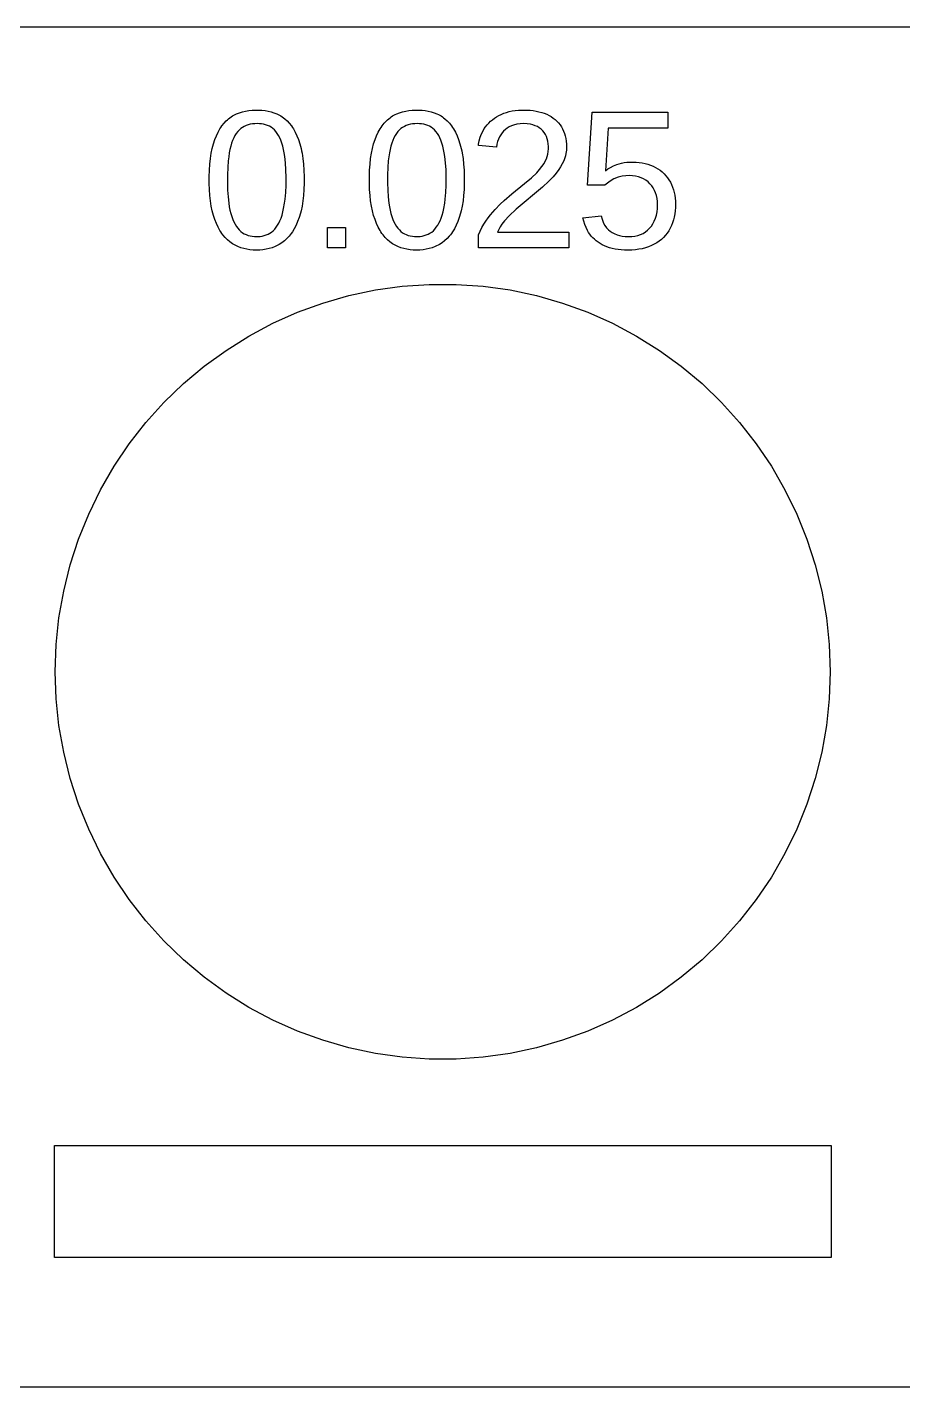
# Model space of a CAD drawing. Header units: metres. Extents: x -124 to 157, y -19 to 19.
# Drawn here: x -96.47 to -71.67, y -19.25 to 19.25 of the extents above; entities that cross this region are included whole.
import ezdxf

# ---------------------------------------------------------------- set-up
doc = ezdxf.new("R2010")
doc.units = ezdxf.units.M

msp = doc.modelspace()

# ---------------------------------------------------------------- linework, layer by layer
for p, q in [((156.76, 19.25), (-123.76, 19.25)), ((-90.8946, 16.53), (-90.8306, 16.5984)), ((-90.8306, 16.5984), (-90.7972, 16.6298)), ((-90.7972, 16.6298), (-90.7629, 16.6592)), ((-90.7629, 16.6592), (-90.7277, 16.6867)), ((-90.7277, 16.6867), (-90.6916, 16.7124)), ((-90.6916, 16.7124), (-90.6545, 16.7361)), ((-90.6545, 16.7361), (-90.6166, 16.7579)), ((-90.6166, 16.7579), (-90.5777, 16.7778)), ((-90.5777, 16.7778), (-90.5379, 16.7959)), ((-90.5379, 16.7959), (-90.4556, 16.8267)), ((-90.4556, 16.8267), (-90.3705, 16.8522)), ((-90.3705, 16.8522), (-90.2831, 16.8727)), ((-90.2831, 16.8727), (-90.1932, 16.888)), ((-90.1932, 16.888), (-90.101, 16.8982)), ((-90.101, 16.8982), (-90.0064, 16.9034)), ((-90.0064, 16.9034), (-89.9123, 16.9034)), ((-89.9123, 16.9034), (-89.8218, 16.8982)), ((-89.8218, 16.8982), (-89.7333, 16.888)), ((-89.7333, 16.888), (-89.6466, 16.8727)), ((-89.6466, 16.8727), (-89.5618, 16.8522)), ((-89.5618, 16.8522), (-89.4789, 16.8267)), ((-89.4789, 16.8267), (-89.3981, 16.7959)), ((-89.3981, 16.7959), (-89.3589, 16.7778)), ((-89.3589, 16.7778), (-89.3206, 16.7579)), ((-89.3206, 16.7579), (-89.2831, 16.7361)), ((-89.2831, 16.7361), (-89.2465, 16.7124)), ((-89.2465, 16.7124), (-89.2107, 16.6867)), ((-89.2107, 16.6867), (-89.1758, 16.6592)), ((-89.1758, 16.6592), (-89.1086, 16.5984)), ((-89.1086, 16.5984), (-89.0448, 16.53)), ((-86.3594, 16.53), (-86.2954, 16.5984)), ((-86.2954, 16.5984), (-86.262, 16.6298)), ((-86.262, 16.6298), (-86.2277, 16.6592)), ((-86.2277, 16.6592), (-86.1925, 16.6867)), ((-86.1925, 16.6867), (-86.1564, 16.7124)), ((-86.1564, 16.7124), (-86.1194, 16.7361)), ((-86.1194, 16.7361), (-86.0814, 16.7579)), ((-86.0814, 16.7579), (-86.0425, 16.7778)), ((-86.0425, 16.7778), (-86.0027, 16.7959)), ((-86.0027, 16.7959), (-85.9204, 16.8267)), ((-85.9204, 16.8267), (-85.8353, 16.8522)), ((-85.8353, 16.8522), (-85.7479, 16.8727)), ((-85.7479, 16.8727), (-85.6581, 16.888)), ((-85.6581, 16.888), (-85.5658, 16.8982)), ((-85.5658, 16.8982), (-85.4712, 16.9034)), ((-85.4712, 16.9034), (-85.3771, 16.9034)), ((-85.3771, 16.9034), (-85.2867, 16.8982)), ((-85.2867, 16.8982), (-85.1981, 16.888)), ((-85.1981, 16.888), (-85.1114, 16.8727)), ((-85.1114, 16.8727), (-85.0267, 16.8522)), ((-85.0267, 16.8522), (-84.9438, 16.8267)), ((-84.9438, 16.8267), (-84.863, 16.7959)), ((-84.863, 16.7959), (-84.8238, 16.7778)), ((-84.8238, 16.7778), (-84.7854, 16.7579)), ((-84.7854, 16.7579), (-84.7479, 16.7361)), ((-84.7479, 16.7361), (-84.7113, 16.7124)), ((-84.7113, 16.7124), (-84.6756, 16.6867)), ((-84.6756, 16.6867), (-84.6406, 16.6592)), ((-84.6406, 16.6592), (-84.5734, 16.5984)), ((-84.5734, 16.5984), (-84.5096, 16.53)), ((-83.3973, 16.5367), (-83.3478, 16.5849)), ((-83.3478, 16.5849), (-83.2944, 16.6306)), ((-83.2944, 16.6306), (-83.2371, 16.6733)), ((-83.2371, 16.6733), (-83.1764, 16.7128)), ((-83.1764, 16.7128), (-83.112, 16.7489)), ((-83.112, 16.7489), (-83.0441, 16.7818)), ((-83.0441, 16.7818), (-82.9727, 16.8114)), ((-82.9727, 16.8114), (-82.8976, 16.8376)), ((-82.8976, 16.8376), (-82.8187, 16.8596)), ((-82.8187, 16.8596), (-82.7358, 16.8771)), ((-82.7358, 16.8771), (-82.649, 16.8903)), ((-82.649, 16.8903), (-82.5582, 16.899)), ((-82.5582, 16.899), (-82.4635, 16.9034)), ((-82.4635, 16.9034), (-82.3667, 16.9035)), ((-82.3667, 16.9035), (-82.2283, 16.8964)), ((-82.2283, 16.8964), (-82.1404, 16.887)), ((-82.1404, 16.887), (-82.056, 16.8738)), ((-82.056, 16.8738), (-81.9751, 16.8568)), ((-81.9751, 16.8568), (-81.8976, 16.836)), ((-81.8976, 16.836), (-81.8239, 16.8118)), ((-81.8239, 16.8118), (-81.7542, 16.784)), ((-81.7542, 16.784), (-81.6884, 16.7525)), ((-81.6884, 16.7525), (-81.6265, 16.7173)), ((-81.6265, 16.7173), (-81.5686, 16.6785)), ((-81.5686, 16.6785), (-81.5146, 16.636)), ((-81.5146, 16.636), (-81.4647, 16.5899)), ((-81.4647, 16.5899), (-81.4187, 16.5404)), ((-80.6002, 14.773), (-80.4722, 16.84)), ((-80.4722, 16.84), (-78.3232, 16.84)), ((-78.3232, 16.84), (-78.3232, 16.392)), ((-91.1528, 16.0653), (-91.1098, 16.1754)), ((-91.1098, 16.1754), (-91.0625, 16.2769)), ((-91.0625, 16.2769), (-91.0108, 16.3698)), ((-91.0108, 16.3698), (-90.9834, 16.413)), ((-90.9834, 16.413), (-90.9548, 16.4541)), ((-90.9548, 16.4541), (-90.8946, 16.53)), ((-90.5852, 16.181), (-90.6194, 16.1162)), ((-90.5478, 16.2393), (-90.5852, 16.181)), ((-90.5078, 16.2918), (-90.5478, 16.2393)), ((-90.4649, 16.3382), (-90.5078, 16.2918)), ((-90.4194, 16.3788), (-90.4649, 16.3382)), ((-90.3712, 16.4134), (-90.4194, 16.3788)), ((-90.3202, 16.442), (-90.3712, 16.4134)), ((-90.2665, 16.4658), (-90.3202, 16.442)), ((-90.2101, 16.4853), (-90.2665, 16.4658)), ((-90.1509, 16.5005), (-90.2101, 16.4853)), ((-90.0891, 16.5113), (-90.1509, 16.5005)), ((-90.0245, 16.5178), (-90.0891, 16.5113)), ((-89.9572, 16.52), (-90.0245, 16.5178)), ((-89.8934, 16.5179), (-89.9572, 16.52)), ((-89.8318, 16.5116), (-89.8934, 16.5179)), ((-89.7727, 16.501), (-89.8318, 16.5116)), ((-89.7159, 16.4862), (-89.7727, 16.501)), ((-89.6614, 16.4672), (-89.7159, 16.4862)), ((-89.6092, 16.444), (-89.6614, 16.4672)), ((-89.5595, 16.4157), (-89.6092, 16.444)), ((-89.5124, 16.3813), (-89.5595, 16.4157)), ((-89.4679, 16.341), (-89.5124, 16.3813)), ((-89.4261, 16.2947), (-89.4679, 16.341)), ((-89.3868, 16.2423), (-89.4261, 16.2947)), ((-89.3502, 16.184), (-89.3868, 16.2423)), ((-89.3163, 16.1192), (-89.3502, 16.184)), ((-89.0448, 16.53), (-88.9846, 16.4541)), ((-88.9846, 16.4541), (-88.956, 16.413)), ((-88.956, 16.413), (-88.9285, 16.3698)), ((-88.9285, 16.3698), (-88.8767, 16.2769)), ((-88.8767, 16.2769), (-88.8292, 16.1754)), ((-88.8292, 16.1754), (-88.786, 16.0653)), ((-86.6177, 16.0653), (-86.5747, 16.1754)), ((-86.5747, 16.1754), (-86.5273, 16.2769)), ((-86.5273, 16.2769), (-86.4757, 16.3698)), ((-86.4757, 16.3698), (-86.4482, 16.413)), ((-86.4482, 16.413), (-86.4197, 16.4541)), ((-86.4197, 16.4541), (-86.3594, 16.53)), ((-86.05, 16.181), (-86.0842, 16.1162)), ((-86.0127, 16.2393), (-86.05, 16.181)), ((-85.9726, 16.2918), (-86.0127, 16.2393)), ((-85.9298, 16.3382), (-85.9726, 16.2918)), ((-85.8843, 16.3788), (-85.9298, 16.3382)), ((-85.836, 16.4134), (-85.8843, 16.3788)), ((-85.785, 16.442), (-85.836, 16.4134)), ((-85.7313, 16.4658), (-85.785, 16.442)), ((-85.6749, 16.4853), (-85.7313, 16.4658)), ((-85.6158, 16.5005), (-85.6749, 16.4853)), ((-85.5539, 16.5113), (-85.6158, 16.5005)), ((-85.4893, 16.5178), (-85.5539, 16.5113)), ((-85.422, 16.52), (-85.4893, 16.5178)), ((-85.3582, 16.5179), (-85.422, 16.52)), ((-85.2967, 16.5116), (-85.3582, 16.5179)), ((-85.2375, 16.501), (-85.2967, 16.5116)), ((-85.1807, 16.4862), (-85.2375, 16.501)), ((-85.1262, 16.4672), (-85.1807, 16.4862)), ((-85.074, 16.444), (-85.1262, 16.4672)), ((-85.0243, 16.4157), (-85.074, 16.444)), ((-84.9772, 16.3813), (-85.0243, 16.4157)), ((-84.9328, 16.341), (-84.9772, 16.3813)), ((-84.8909, 16.2947), (-84.9328, 16.341)), ((-84.8517, 16.2423), (-84.8909, 16.2947)), ((-84.815, 16.184), (-84.8517, 16.2423)), ((-84.7811, 16.1192), (-84.815, 16.184)), ((-84.5096, 16.53), (-84.4494, 16.4541)), ((-84.4494, 16.4541), (-84.4209, 16.413)), ((-84.4209, 16.413), (-84.3934, 16.3698)), ((-84.3934, 16.3698), (-84.3416, 16.2769)), ((-84.3416, 16.2769), (-84.2941, 16.1754)), ((-84.2941, 16.1754), (-84.2509, 16.0653)), ((-83.637, 16.133), (-83.6011, 16.2276)), ((-83.6011, 16.2276), (-83.557, 16.319)), ((-83.557, 16.319), (-83.5228, 16.3772)), ((-83.5228, 16.3772), (-83.4848, 16.4328)), ((-83.4848, 16.4328), (-83.443, 16.486)), ((-83.443, 16.486), (-83.3973, 16.5367)), ((-83.0578, 16.2029), (-83.0926, 16.143)), ((-83.0184, 16.2577), (-83.0578, 16.2029)), ((-82.9743, 16.3074), (-83.0184, 16.2577)), ((-82.9256, 16.352), (-82.9743, 16.3074)), ((-82.8728, 16.3914), (-82.9256, 16.352)), ((-82.8164, 16.4255), (-82.8728, 16.3914)), ((-82.7563, 16.4544), (-82.8164, 16.4255)), ((-82.6926, 16.478), (-82.7563, 16.4544)), ((-82.6033, 16.5013), (-82.6926, 16.478)), ((-82.51, 16.5153), (-82.6033, 16.5013)), ((-82.4126, 16.52), (-82.51, 16.5153)), ((-82.3097, 16.5152), (-82.4126, 16.52)), ((-82.2131, 16.5009), (-82.3097, 16.5152)), ((-82.1447, 16.4839), (-82.2131, 16.5009)), ((-82.08, 16.4615), (-82.1447, 16.4839)), ((-82.0199, 16.4337), (-82.08, 16.4615)), ((-81.9644, 16.4005), (-82.0199, 16.4337)), ((-81.9136, 16.362), (-81.9644, 16.4005)), ((-81.8676, 16.3182), (-81.9136, 16.362)), ((-81.8271, 16.2692), (-81.8676, 16.3182)), ((-81.7923, 16.2151), (-81.8271, 16.2692)), ((-81.7631, 16.1559), (-81.7923, 16.2151)), ((-81.4187, 16.5404), (-81.3769, 16.4875)), ((-81.3769, 16.4875), (-81.3391, 16.4311)), ((-81.3391, 16.4311), (-81.3053, 16.3713)), ((-81.3053, 16.3713), (-81.2756, 16.308)), ((-81.2756, 16.308), (-81.2503, 16.2416)), ((-81.2503, 16.2416), (-81.2295, 16.1719)), ((-81.2295, 16.1719), (-81.2134, 16.0987)), ((-80.0152, 16.392), (-80.0882, 15.187)), ((-78.3232, 16.392), (-80.0152, 16.392)), ((-91.2543, 15.6809), (-91.2256, 15.8191)), ((-91.2256, 15.8191), (-91.1915, 15.9466)), ((-91.1915, 15.9466), (-91.1528, 16.0653)), ((-90.7267, 15.7882), (-90.7462, 15.689)), ((-90.7043, 15.8806), (-90.7267, 15.7882)), ((-90.6789, 15.966), (-90.7043, 15.8806)), ((-90.6506, 16.0445), (-90.6789, 15.966)), ((-90.6194, 16.1162), (-90.6506, 16.0445)), ((-89.2853, 16.0474), (-89.3163, 16.1192)), ((-89.2572, 15.9688), (-89.2853, 16.0474)), ((-89.232, 15.8831), (-89.2572, 15.9688)), ((-89.2096, 15.7905), (-89.232, 15.8831)), ((-89.1902, 15.691), (-89.2096, 15.7905)), ((-88.786, 16.0653), (-88.7471, 15.9466)), ((-88.7471, 15.9466), (-88.7124, 15.8191)), ((-88.7124, 15.8191), (-88.6971, 15.7514)), ((-86.7191, 15.6809), (-86.6905, 15.8191)), ((-86.6905, 15.8191), (-86.6563, 15.9466)), ((-86.6563, 15.9466), (-86.6177, 16.0653)), ((-86.1916, 15.7882), (-86.211, 15.689)), ((-86.1691, 15.8806), (-86.1916, 15.7882)), ((-86.1438, 15.966), (-86.1691, 15.8806)), ((-86.1155, 16.0445), (-86.1438, 15.966)), ((-86.0842, 16.1162), (-86.1155, 16.0445)), ((-84.7501, 16.0474), (-84.7811, 16.1192)), ((-84.722, 15.9688), (-84.7501, 16.0474)), ((-84.6968, 15.8831), (-84.722, 15.9688)), ((-84.6745, 15.7905), (-84.6968, 15.8831)), ((-84.655, 15.691), (-84.6745, 15.7905)), ((-84.2509, 16.0653), (-84.2119, 15.9466)), ((-84.2119, 15.9466), (-84.1773, 15.8191)), ((-84.1773, 15.8191), (-84.162, 15.7514)), ((-83.6886, 15.9), (-83.684, 15.9343)), ((-83.1766, 15.854), (-83.6886, 15.9)), ((-83.684, 15.9343), (-83.6646, 16.0352)), ((-83.6646, 16.0352), (-83.637, 16.133)), ((-83.1643, 15.9339), (-83.1766, 15.854)), ((-83.1461, 16.0087), (-83.1643, 15.9339)), ((-83.1223, 16.0784), (-83.1461, 16.0087)), ((-83.0926, 16.143), (-83.1223, 16.0784)), ((-81.7393, 16.0919), (-81.7631, 16.1559)), ((-81.7216, 16.023), (-81.7393, 16.0919)), ((-81.7102, 15.9492), (-81.7216, 16.023)), ((-81.7114, 15.7295), (-81.7054, 15.8045)), ((-81.705, 15.8704), (-81.7102, 15.9492)), ((-81.7054, 15.8045), (-81.705, 15.8704)), ((-81.2134, 16.0987), (-81.2019, 16.0222)), ((-81.2019, 16.0222), (-81.1949, 15.9423)), ((-81.1926, 15.859), (-81.197, 15.7642)), ((-81.1949, 15.9423), (-81.1926, 15.859)), ((-91.2943, 15.3708), (-91.2771, 15.5314)), ((-91.2771, 15.5314), (-91.2543, 15.6809)), ((-90.7762, 15.4666), (-90.7908, 15.2773)), ((-90.7627, 15.582), (-90.7762, 15.4666)), ((-90.7462, 15.689), (-90.7627, 15.582)), ((-89.1737, 15.584), (-89.1902, 15.691)), ((-89.1546, 15.4072), (-89.1737, 15.584)), ((-89.1422, 15.211), (-89.1546, 15.4072)), ((-88.6971, 15.7514), (-88.6833, 15.6809)), ((-88.6833, 15.6809), (-88.6599, 15.5314)), ((-88.6599, 15.5314), (-88.6424, 15.3708)), ((-86.7592, 15.3708), (-86.742, 15.5314)), ((-86.742, 15.5314), (-86.7191, 15.6809)), ((-86.241, 15.4666), (-86.2557, 15.2773)), ((-86.2275, 15.582), (-86.241, 15.4666)), ((-86.211, 15.689), (-86.2275, 15.582)), ((-84.6385, 15.584), (-84.655, 15.691)), ((-84.6194, 15.4072), (-84.6385, 15.584)), ((-84.607, 15.211), (-84.6194, 15.4072)), ((-84.162, 15.7514), (-84.1481, 15.6809)), ((-84.1481, 15.6809), (-84.1248, 15.5314)), ((-84.1248, 15.5314), (-84.1073, 15.3708)), ((-81.8311, 15.3944), (-81.7954, 15.4562)), ((-81.7954, 15.4562), (-81.7654, 15.5205)), ((-81.7654, 15.5205), (-81.7414, 15.5875)), ((-81.7414, 15.5875), (-81.7234, 15.6572)), ((-81.7234, 15.6572), (-81.7114, 15.7295)), ((-81.2746, 15.4653), (-81.3145, 15.3804)), ((-81.2412, 15.5522), (-81.2746, 15.4653)), ((-81.2237, 15.6114), (-81.2412, 15.5522)), ((-81.2101, 15.6717), (-81.2237, 15.6114)), ((-81.197, 15.7642), (-81.2101, 15.6717)), ((-79.7032, 15.382), (-79.6333, 15.4)), ((-79.6333, 15.4), (-79.5595, 15.414)), ((-79.5595, 15.414), (-79.4817, 15.424)), ((-79.4817, 15.424), (-79.3999, 15.43)), ((-79.3999, 15.43), (-79.3142, 15.432)), ((-79.3142, 15.432), (-79.2228, 15.4296)), ((-79.2228, 15.4296), (-79.1344, 15.4223)), ((-79.1344, 15.4223), (-79.0492, 15.4102)), ((-79.0492, 15.4102), (-78.9671, 15.3933)), ((-91.3115, 15.0158), (-91.3058, 15.1989)), ((-91.3115, 14.8282), (-91.3115, 15.0158)), ((-91.3058, 15.1989), (-91.2943, 15.3708)), ((-90.7987, 15.0687), (-90.7998, 14.8453)), ((-90.7908, 15.2773), (-90.7987, 15.0687)), ((-89.1366, 14.9952), (-89.1422, 15.211)), ((-88.6424, 15.3708), (-88.6308, 15.1989)), ((-88.6308, 15.1989), (-88.6249, 15.0158)), ((-88.6249, 15.0158), (-88.6249, 14.8286)), ((-86.7763, 15.0158), (-86.7706, 15.1989)), ((-86.7763, 14.8282), (-86.7763, 15.0158)), ((-86.7706, 15.1989), (-86.7592, 15.3708)), ((-86.2635, 15.0687), (-86.2646, 14.8453)), ((-86.2557, 15.2773), (-86.2635, 15.0687)), ((-84.6014, 14.9952), (-84.607, 15.211)), ((-84.1073, 15.3708), (-84.0956, 15.1989)), ((-84.0956, 15.1989), (-84.0898, 15.0158)), ((-84.0898, 15.0158), (-84.0898, 14.8286)), ((-82.1858, 14.9889), (-82.0392, 15.1294)), ((-82.0392, 15.1294), (-81.9614, 15.2158)), ((-81.9614, 15.2158), (-81.8921, 15.3041)), ((-81.8921, 15.3041), (-81.8311, 15.3944)), ((-81.4893, 15.112), (-81.5751, 15.0097)), ((-81.4119, 15.2168), (-81.4893, 15.112)), ((-81.3603, 15.2976), (-81.4119, 15.2168)), ((-81.3145, 15.3804), (-81.3603, 15.2976)), ((-80.0882, 15.187), (-80.0203, 15.2357)), ((-80.0203, 15.2357), (-79.9445, 15.2807)), ((-79.9445, 15.2807), (-79.8608, 15.3222)), ((-79.8608, 15.3222), (-79.7692, 15.36)), ((-79.7692, 15.36), (-79.7032, 15.382)), ((-79.6214, 15.0295), (-79.7347, 15)), ((-79.5154, 15.0442), (-79.6214, 15.0295)), ((-79.4202, 15.048), (-79.5154, 15.0442)), ((-79.3278, 15.0442), (-79.4202, 15.048)), ((-79.2405, 15.0327), (-79.3278, 15.0442)), ((-79.1583, 15.0137), (-79.2405, 15.0327)), ((-78.9671, 15.3933), (-78.8881, 15.3716)), ((-78.8881, 15.3716), (-78.8122, 15.345)), ((-78.8122, 15.345), (-78.7394, 15.314)), ((-78.7394, 15.314), (-78.6703, 15.279)), ((-78.6703, 15.279), (-78.605, 15.24)), ((-78.605, 15.24), (-78.5433, 15.197)), ((-78.5433, 15.197), (-78.4854, 15.15)), ((-78.4854, 15.15), (-78.4312, 15.099)), ((-78.4312, 15.099), (-78.3809, 15.0443)), ((-78.3809, 15.0443), (-78.3345, 14.9862)), ((-91.3058, 14.6522), (-91.3115, 14.8282)), ((-91.2943, 14.4861), (-91.3058, 14.6522)), ((-90.7998, 14.8453), (-90.7941, 14.636)), ((-90.7941, 14.636), (-90.7815, 14.4443)), ((-89.1464, 14.5701), (-89.1378, 14.7736)), ((-89.1378, 14.7736), (-89.1366, 14.9952)), ((-88.6308, 14.6531), (-88.6426, 14.4874)), ((-88.6249, 14.8286), (-88.6308, 14.6531)), ((-86.7706, 14.6522), (-86.7763, 14.8282)), ((-86.7592, 14.4861), (-86.7706, 14.6522)), ((-86.2646, 14.8453), (-86.2589, 14.636)), ((-86.2589, 14.636), (-86.2463, 14.4443)), ((-84.6113, 14.5701), (-84.6027, 14.7736)), ((-84.6027, 14.7736), (-84.6014, 14.9952)), ((-84.0957, 14.6531), (-84.1075, 14.4874)), ((-84.0898, 14.8286), (-84.0957, 14.6531)), ((-82.7425, 14.5301), (-82.3818, 14.8204)), ((-81.8771, 14.7165), (-82.6234, 14.0929)), ((-82.3818, 14.8204), (-82.1858, 14.9889)), ((-81.6942, 14.8854), (-81.8771, 14.7165)), ((-81.5751, 15.0097), (-81.6942, 14.8854)), ((-80.1102, 14.773), (-80.6002, 14.773)), ((-79.9564, 14.8936), (-80.1102, 14.773)), ((-79.8524, 14.953), (-79.9564, 14.8936)), ((-79.7347, 15), (-79.8524, 14.953)), ((-79.0812, 14.987), (-79.1583, 15.0137)), ((-79.0097, 14.9535), (-79.0812, 14.987)), ((-78.944, 14.914), (-79.0097, 14.9535)), ((-78.8842, 14.8685), (-78.944, 14.914)), ((-78.8302, 14.817), (-78.8842, 14.8685)), ((-78.7817, 14.7599), (-78.8302, 14.817)), ((-78.7392, 14.6975), (-78.7817, 14.7599)), ((-78.7027, 14.6299), (-78.7392, 14.6975)), ((-78.3345, 14.9862), (-78.2922, 14.9247)), ((-78.2922, 14.9247), (-78.2539, 14.8599)), ((-78.2539, 14.8599), (-78.2196, 14.7916)), ((-78.2196, 14.7916), (-78.1892, 14.72)), ((-78.1892, 14.72), (-78.1633, 14.6455)), ((-78.1633, 14.6455), (-78.142, 14.5685)), ((-91.2771, 14.3299), (-91.2943, 14.4861)), ((-91.2543, 14.1837), (-91.2771, 14.3299)), ((-90.7815, 14.4443), (-90.762, 14.2702)), ((-90.762, 14.2702), (-90.7452, 14.164)), ((-89.2052, 14.1137), (-89.1772, 14.2702)), ((-89.1772, 14.2702), (-89.1624, 14.3843)), ((-89.1624, 14.3843), (-89.1464, 14.5701)), ((-88.6603, 14.3316), (-88.6838, 14.1856)), ((-88.6426, 14.4874), (-88.6603, 14.3316)), ((-86.742, 14.3299), (-86.7592, 14.4861)), ((-86.7191, 14.1837), (-86.742, 14.3299)), ((-86.2463, 14.4443), (-86.2268, 14.2702)), ((-86.2268, 14.2702), (-86.21, 14.164)), ((-84.6701, 14.1137), (-84.642, 14.2702)), ((-84.642, 14.2702), (-84.6273, 14.3843)), ((-84.6273, 14.3843), (-84.6113, 14.5701)), ((-84.1251, 14.3316), (-84.1487, 14.1856)), ((-84.1075, 14.4874), (-84.1251, 14.3316)), ((-83.0717, 14.2351), (-82.9633, 14.338)), ((-82.9633, 14.338), (-82.7425, 14.5301)), ((-78.6722, 14.557), (-78.7027, 14.6299)), ((-78.6477, 14.4801), (-78.6722, 14.557)), ((-78.6302, 14.3995), (-78.6477, 14.4801)), ((-78.6197, 14.3151), (-78.6302, 14.3995)), ((-78.6162, 14.227), (-78.6197, 14.3151)), ((-78.142, 14.5685), (-78.1255, 14.4892)), ((-78.1255, 14.4892), (-78.1137, 14.4075)), ((-78.1137, 14.4075), (-78.1066, 14.3235)), ((-78.1066, 14.3235), (-78.1042, 14.237)), ((-91.2256, 14.0474), (-91.2543, 14.1837)), ((-91.1915, 13.9208), (-91.2256, 14.0474)), ((-91.1529, 13.8026), (-91.1915, 13.9208)), ((-90.7452, 14.164), (-90.7251, 14.065)), ((-90.7251, 14.065), (-90.7022, 13.9727)), ((-90.7022, 13.9727), (-90.6764, 13.887)), ((-90.6764, 13.887), (-90.6479, 13.808)), ((-89.2795, 13.8467), (-89.252, 13.929)), ((-89.252, 13.929), (-89.2272, 14.018)), ((-89.2272, 14.018), (-89.2052, 14.1137)), ((-88.7673, 13.8627), (-88.8089, 13.7484)), ((-88.7302, 13.985), (-88.7673, 13.8627)), ((-88.7133, 14.0494), (-88.7302, 13.985)), ((-88.6838, 14.1856), (-88.7133, 14.0494)), ((-86.6905, 14.0474), (-86.7191, 14.1837)), ((-86.6563, 13.9208), (-86.6905, 14.0474)), ((-86.6177, 13.8026), (-86.6563, 13.9208)), ((-86.21, 14.164), (-86.1899, 14.065)), ((-86.1899, 14.065), (-86.167, 13.9727)), ((-86.167, 13.9727), (-86.1413, 13.887)), ((-86.1413, 13.887), (-86.1127, 13.808)), ((-84.7444, 13.8467), (-84.7169, 13.929)), ((-84.7169, 13.929), (-84.6921, 14.018)), ((-84.6921, 14.018), (-84.6701, 14.1137)), ((-84.2322, 13.8627), (-84.2737, 13.7484)), ((-84.1951, 13.985), (-84.2322, 13.8627)), ((-84.1781, 14.0494), (-84.1951, 13.985)), ((-84.1487, 14.1856), (-84.1781, 14.0494)), ((-83.4139, 13.8489), (-83.3486, 13.932)), ((-83.3486, 13.932), (-83.2124, 14.0888)), ((-83.2124, 14.0888), (-83.0717, 14.2351)), ((-82.8184, 13.9083), (-82.9467, 13.7676)), ((-82.6234, 14.0929), (-82.8184, 13.9083)), ((-80.7282, 13.847), (-80.2162, 13.904)), ((-80.2162, 13.904), (-80.1879, 13.8119)), ((-78.6752, 13.839), (-78.6494, 13.9266)), ((-78.6494, 13.9266), (-78.631, 14.0205)), ((-78.631, 14.0205), (-78.6199, 14.1206)), ((-78.6199, 14.1206), (-78.6162, 14.227)), ((-78.1429, 13.8748), (-78.1646, 13.791)), ((-78.126, 13.9612), (-78.1429, 13.8748)), ((-78.1139, 14.0504), (-78.126, 13.9612)), ((-78.1066, 14.1423), (-78.1139, 14.0504)), ((-78.1042, 14.237), (-78.1066, 14.1423)), ((-91.11, 13.6925), (-91.1529, 13.8026)), ((-91.0628, 13.5905), (-91.11, 13.6925)), ((-91.0114, 13.4966), (-91.0628, 13.5905)), ((-90.9841, 13.4527), (-91.0114, 13.4966)), ((-90.6479, 13.808), (-90.6164, 13.7357)), ((-90.6164, 13.7357), (-90.5822, 13.67)), ((-90.5822, 13.67), (-90.5452, 13.6106)), ((-90.5452, 13.6106), (-90.5056, 13.557)), ((-90.5056, 13.557), (-90.4634, 13.5092)), ((-90.4634, 13.5092), (-90.4186, 13.4673)), ((-89.5477, 13.4485), (-89.5014, 13.4875)), ((-89.5014, 13.4875), (-89.4577, 13.5324)), ((-89.4577, 13.5324), (-89.4167, 13.5831)), ((-89.4167, 13.5831), (-89.3784, 13.6396)), ((-89.3784, 13.6396), (-89.3427, 13.702)), ((-89.3427, 13.702), (-89.3098, 13.771)), ((-89.3098, 13.771), (-89.2795, 13.8467)), ((-88.9049, 13.5441), (-88.9594, 13.454)), ((-88.8547, 13.6422), (-88.9049, 13.5441)), ((-88.8089, 13.7484), (-88.8547, 13.6422)), ((-87.9678, 13), (-87.9678, 13.576)), ((-87.9678, 13.576), (-87.4558, 13.576)), ((-87.4558, 13.576), (-87.4558, 13)), ((-86.5748, 13.6925), (-86.6177, 13.8026)), ((-86.5277, 13.5905), (-86.5748, 13.6925)), ((-86.4762, 13.4966), (-86.5277, 13.5905)), ((-86.4489, 13.4527), (-86.4762, 13.4966)), ((-86.1127, 13.808), (-86.0813, 13.7357)), ((-86.0813, 13.7357), (-86.047, 13.67)), ((-86.047, 13.67), (-86.0101, 13.6106)), ((-86.0101, 13.6106), (-85.9705, 13.557)), ((-85.9705, 13.557), (-85.9283, 13.5092)), ((-85.9283, 13.5092), (-85.8835, 13.4673)), ((-85.0125, 13.4485), (-84.9662, 13.4875)), ((-84.9662, 13.4875), (-84.9225, 13.5324)), ((-84.9225, 13.5324), (-84.8815, 13.5831)), ((-84.8815, 13.5831), (-84.8432, 13.6396)), ((-84.8432, 13.6396), (-84.8075, 13.702)), ((-84.8075, 13.702), (-84.7746, 13.771)), ((-84.7746, 13.771), (-84.7444, 13.8467)), ((-84.3697, 13.5441), (-84.4242, 13.454)), ((-84.3195, 13.6422), (-84.3697, 13.5441)), ((-84.2737, 13.7484), (-84.3195, 13.6422)), ((-83.6886, 13.372), (-83.6406, 13.4756)), ((-83.6406, 13.4756), (-83.5891, 13.5751)), ((-83.5891, 13.5751), (-83.5341, 13.6705)), ((-83.5341, 13.6705), (-83.4757, 13.7618)), ((-83.4757, 13.7618), (-83.4139, 13.8489)), ((-83.1144, 13.5242), (-83.1506, 13.448)), ((-83.0716, 13.599), (-83.1144, 13.5242)), ((-83.0224, 13.6722), (-83.0716, 13.599)), ((-82.9467, 13.7676), (-83.0224, 13.6722)), ((-80.706, 13.7535), (-80.7282, 13.847)), ((-80.6772, 13.663), (-80.706, 13.7535)), ((-80.642, 13.5755), (-80.6772, 13.663)), ((-80.6002, 13.491), (-80.642, 13.5755)), ((-80.5681, 13.4368), (-80.6002, 13.491)), ((-80.1879, 13.8119), (-80.1429, 13.7045)), ((-80.1429, 13.7045), (-80.1049, 13.6363)), ((-80.1049, 13.6363), (-80.0586, 13.5728)), ((-80.0586, 13.5728), (-80.0041, 13.514)), ((-80.0041, 13.514), (-79.9574, 13.4736)), ((-78.9595, 13.453), (-78.8975, 13.5005)), ((-78.8975, 13.5005), (-78.8412, 13.555)), ((-78.8412, 13.555), (-78.7903, 13.6162)), ((-78.7903, 13.6162), (-78.7457, 13.684)), ((-78.7457, 13.684), (-78.7074, 13.7582)), ((-78.7074, 13.7582), (-78.6752, 13.839)), ((-78.2982, 13.4875), (-78.3432, 13.4207)), ((-78.2579, 13.558), (-78.2982, 13.4875)), ((-78.2222, 13.6322), (-78.2579, 13.558)), ((-78.1912, 13.71), (-78.2222, 13.6322)), ((-78.1646, 13.791), (-78.1912, 13.71)), ((-90.9557, 13.4108), (-90.9841, 13.4527)), ((-90.9262, 13.371), (-90.9557, 13.4108)), ((-90.8644, 13.2973), (-90.9262, 13.371)), ((-90.7991, 13.2308), (-90.8644, 13.2973)), ((-90.7302, 13.1715), (-90.7991, 13.2308)), ((-90.6577, 13.1194), (-90.7302, 13.1715)), ((-90.6202, 13.0961), (-90.6577, 13.1194)), ((-90.5817, 13.0746), (-90.6202, 13.0961)), ((-90.4186, 13.4673), (-90.3712, 13.4312)), ((-90.3712, 13.4312), (-90.3212, 13.401)), ((-90.3212, 13.401), (-90.2683, 13.3762)), ((-90.2683, 13.3762), (-90.2131, 13.356)), ((-90.2131, 13.356), (-90.1554, 13.3402)), ((-90.1554, 13.3402), (-90.0954, 13.329)), ((-90.0954, 13.329), (-90.033, 13.3222)), ((-90.033, 13.3222), (-89.9682, 13.32)), ((-89.9682, 13.32), (-89.9364, 13.3206)), ((-89.9364, 13.3206), (-89.8746, 13.3251)), ((-89.8746, 13.3251), (-89.8148, 13.3341)), ((-89.8148, 13.3341), (-89.7571, 13.3475)), ((-89.7571, 13.3475), (-89.7016, 13.3656)), ((-89.7016, 13.3656), (-89.6481, 13.3881)), ((-89.6481, 13.3881), (-89.5967, 13.4154)), ((-89.5967, 13.4154), (-89.5477, 13.4485)), ((-89.3287, 13.0962), (-89.3676, 13.0746)), ((-89.2535, 13.1447), (-89.3287, 13.0962)), ((-89.1818, 13.2006), (-89.2535, 13.1447)), ((-89.1137, 13.2637), (-89.1818, 13.2006)), ((-89.0491, 13.3341), (-89.1137, 13.2637)), ((-89.0182, 13.372), (-89.0491, 13.3341)), ((-88.9882, 13.412), (-89.0182, 13.372)), ((-88.9594, 13.454), (-88.9882, 13.412)), ((-86.4205, 13.4108), (-86.4489, 13.4527)), ((-86.391, 13.371), (-86.4205, 13.4108)), ((-86.3293, 13.2973), (-86.391, 13.371)), ((-86.2639, 13.2308), (-86.3293, 13.2973)), ((-86.195, 13.1715), (-86.2639, 13.2308)), ((-86.1226, 13.1194), (-86.195, 13.1715)), ((-86.085, 13.0961), (-86.1226, 13.1194)), ((-86.0466, 13.0746), (-86.085, 13.0961)), ((-85.8835, 13.4673), (-85.8361, 13.4312)), ((-85.8361, 13.4312), (-85.786, 13.401)), ((-85.786, 13.401), (-85.7332, 13.3762)), ((-85.7332, 13.3762), (-85.6779, 13.356)), ((-85.6779, 13.356), (-85.6203, 13.3402)), ((-85.6203, 13.3402), (-85.5603, 13.329)), ((-85.5603, 13.329), (-85.4978, 13.3222)), ((-85.4978, 13.3222), (-85.433, 13.32)), ((-85.433, 13.32), (-85.4013, 13.3206)), ((-85.4013, 13.3206), (-85.3394, 13.3251)), ((-85.3394, 13.3251), (-85.2796, 13.3341)), ((-85.2796, 13.3341), (-85.222, 13.3475)), ((-85.222, 13.3475), (-85.1664, 13.3656)), ((-85.1664, 13.3656), (-85.113, 13.3881)), ((-85.113, 13.3881), (-85.0615, 13.4154)), ((-85.0615, 13.4154), (-85.0125, 13.4485)), ((-84.7935, 13.0962), (-84.8325, 13.0746)), ((-84.7183, 13.1447), (-84.7935, 13.0962)), ((-84.6467, 13.2006), (-84.7183, 13.1447)), ((-84.5786, 13.2637), (-84.6467, 13.2006)), ((-84.514, 13.3341), (-84.5786, 13.2637)), ((-84.483, 13.372), (-84.514, 13.3341)), ((-84.4531, 13.412), (-84.483, 13.372)), ((-84.4242, 13.454), (-84.4531, 13.412)), ((-83.6886, 13), (-83.6886, 13.372)), ((-83.1506, 13.448), (-81.1326, 13.448)), ((-81.1326, 13.448), (-81.1326, 13)), ((-80.5325, 13.385), (-80.5681, 13.4368)), ((-80.4935, 13.3355), (-80.5325, 13.385)), ((-80.4509, 13.2883), (-80.4935, 13.3355)), ((-80.4048, 13.2435), (-80.4509, 13.2883)), ((-80.3552, 13.201), (-80.4048, 13.2435)), ((-80.302, 13.1611), (-80.3552, 13.201)), ((-80.2449, 13.1242), (-80.302, 13.1611)), ((-80.184, 13.0902), (-80.2449, 13.1242)), ((-80.1192, 13.0592), (-80.184, 13.0902)), ((-79.9574, 13.4736), (-79.9053, 13.4374)), ((-79.9053, 13.4374), (-79.8479, 13.4053)), ((-79.8479, 13.4053), (-79.7632, 13.369)), ((-79.7632, 13.369), (-79.6926, 13.3475)), ((-79.6926, 13.3475), (-79.6147, 13.3322)), ((-79.6147, 13.3322), (-79.5296, 13.3231)), ((-79.5296, 13.3231), (-79.4372, 13.32)), ((-79.4372, 13.32), (-79.3464, 13.3237)), ((-79.3464, 13.3237), (-79.26, 13.3347)), ((-79.26, 13.3347), (-79.1779, 13.3532)), ((-79.1779, 13.3532), (-79.1002, 13.379)), ((-79.1002, 13.379), (-79.027, 13.4125)), ((-79.027, 13.4125), (-78.9595, 13.453)), ((-78.7108, 13.1029), (-78.7882, 13.0648)), ((-78.638, 13.1452), (-78.7108, 13.1029)), ((-78.5698, 13.1919), (-78.638, 13.1452)), ((-78.5062, 13.2428), (-78.5698, 13.1919)), ((-78.4472, 13.298), (-78.5062, 13.2428)), ((-78.3929, 13.3575), (-78.4472, 13.298)), ((-78.3432, 13.4207), (-78.3929, 13.3575)), ((-90.5022, 13.037), (-90.5817, 13.0746)), ((-90.4198, 13.0061), (-90.5022, 13.037)), ((-90.3352, 12.9809), (-90.4198, 13.0061)), ((-90.2484, 12.9613), (-90.3352, 12.9809)), ((-90.1595, 12.9472), (-90.2484, 12.9613)), ((-90.0684, 12.9388), (-90.1595, 12.9472)), ((-89.9752, 12.936), (-90.0684, 12.9388)), ((-89.8828, 12.9388), (-89.9752, 12.936)), ((-89.7922, 12.9472), (-89.8828, 12.9388)), ((-89.7034, 12.9613), (-89.7922, 12.9472)), ((-89.6165, 12.9809), (-89.7034, 12.9613)), ((-89.5314, 13.0061), (-89.6165, 12.9809)), ((-89.4482, 13.037), (-89.5314, 13.0061)), ((-89.4075, 13.0549), (-89.4482, 13.037)), ((-89.3676, 13.0746), (-89.4075, 13.0549)), ((-87.4558, 13), (-87.9678, 13)), ((-85.967, 13.037), (-86.0466, 13.0746)), ((-85.8846, 13.0061), (-85.967, 13.037)), ((-85.8, 12.9809), (-85.8846, 13.0061)), ((-85.7133, 12.9613), (-85.8, 12.9809)), ((-85.6244, 12.9472), (-85.7133, 12.9613)), ((-85.5333, 12.9388), (-85.6244, 12.9472)), ((-85.44, 12.936), (-85.5333, 12.9388)), ((-85.3476, 12.9388), (-85.44, 12.936)), ((-85.257, 12.9472), (-85.3476, 12.9388)), ((-85.1683, 12.9613), (-85.257, 12.9472)), ((-85.0814, 12.9809), (-85.1683, 12.9613)), ((-84.9963, 13.0061), (-85.0814, 12.9809)), ((-84.913, 13.037), (-84.9963, 13.0061)), ((-84.8723, 13.0549), (-84.913, 13.037)), ((-84.8325, 13.0746), (-84.8723, 13.0549)), ((-81.1326, 13), (-83.6886, 13)), ((-80.0506, 13.0311), (-80.1192, 13.0592)), ((-79.9782, 13.006), (-80.0506, 13.0311)), ((-79.9017, 12.9846), (-79.9782, 13.006)), ((-79.821, 12.9671), (-79.9017, 12.9846)), ((-79.736, 12.9535), (-79.821, 12.9671)), ((-79.6467, 12.9438), (-79.736, 12.9535)), ((-79.5531, 12.938), (-79.6467, 12.9438)), ((-79.4552, 12.936), (-79.5531, 12.938)), ((-79.3467, 12.9386), (-79.4552, 12.936)), ((-79.2427, 12.9466), (-79.3467, 12.9386)), ((-79.143, 12.9598), (-79.2427, 12.9466)), ((-79.0477, 12.9782), (-79.143, 12.9598)), ((-78.9567, 13.002), (-79.0477, 12.9782)), ((-78.8702, 13.031), (-78.9567, 13.002)), ((-78.7882, 13.0648), (-78.8702, 13.031)), ((-85.8472, 11.9149), (-85.083, 11.9683)), ((-85.083, 11.9683), (-84.317, 11.9683)), ((-84.317, 11.9683), (-83.5528, 11.9149)), ((-88.0914, 11.4378), (-87.3551, 11.649)), ((-87.3551, 11.649), (-86.6058, 11.8083)), ((-86.6058, 11.8083), (-85.8472, 11.9149)), ((-83.5528, 11.9149), (-82.7942, 11.8083)), ((-82.7942, 11.8083), (-82.0449, 11.649)), ((-82.0449, 11.649), (-81.3085, 11.4378)), ((-89.5111, 10.8643), (-88.8113, 11.1758)), ((-88.8113, 11.1758), (-88.0914, 11.4378)), ((-81.3085, 11.4378), (-80.5887, 11.1758)), ((-80.5887, 11.1758), (-79.8889, 10.8643)), ((-90.1875, 10.5046), (-89.5111, 10.8643)), ((-79.8889, 10.8643), (-79.2125, 10.5046)), ((-90.8371, 10.0987), (-90.1875, 10.5046)), ((-79.2125, 10.5046), (-78.5629, 10.0987)), ((-91.4569, 9.64841), (-90.8371, 10.0987)), ((-78.5629, 10.0987), (-77.9431, 9.64841)), ((-92.0437, 9.15601), (-91.4569, 9.64841)), ((-77.9431, 9.64841), (-77.3563, 9.15601)), ((-92.5947, 8.62387), (-92.0437, 9.15601)), ((-77.3563, 9.15601), (-76.8053, 8.62387)), ((-93.1073, 8.05458), (-92.5947, 8.62387)), ((-76.8053, 8.62387), (-76.2927, 8.05458)), ((-93.5789, 7.45094), (-93.1073, 8.05458)), ((-76.2927, 8.05458), (-75.821, 7.45094)), ((-94.0073, 6.81586), (-93.5789, 7.45094)), ((-75.821, 7.45094), (-75.3927, 6.81586)), ((-94.3903, 6.15244), (-94.0073, 6.81586)), ((-75.3927, 6.81586), (-75.0097, 6.15244)), ((-94.7262, 5.46393), (-94.3903, 6.15244)), ((-75.0097, 6.15244), (-74.6738, 5.46393)), ((-95.0131, 4.75366), (-94.7262, 5.46393)), ((-74.6738, 5.46393), (-74.3869, 4.75366)), ((-95.2498, 4.02512), (-95.0131, 4.75366)), ((-74.3869, 4.75366), (-74.1502, 4.02512)), ((-95.4352, 3.28183), (-95.2498, 4.02512)), ((-74.1502, 4.02512), (-73.9648, 3.28183)), ((-95.5682, 2.52742), (-95.4352, 3.28183)), ((-73.9648, 3.28183), (-73.8318, 2.52742)), ((-95.6483, 1.76556), (-95.5682, 2.52742)), ((-73.8318, 2.52742), (-73.7517, 1.76556)), ((-95.675, 1), (-95.6483, 1.76556)), ((-73.7517, 1.76556), (-73.725, 1)), ((-95.6483, 0.23442), (-95.675, 1)), ((-73.725, 1), (-73.7517, 0.23442)), ((-95.5682, -0.52742), (-95.6483, 0.23442)), ((-73.7517, 0.23442), (-73.8318, -0.52742)), ((-95.4352, -1.28183), (-95.5682, -0.52742)), ((-73.8318, -0.52742), (-73.9648, -1.28183)), ((-95.2498, -2.02512), (-95.4352, -1.28183)), ((-73.9648, -1.28183), (-74.1502, -2.02512)), ((-95.0131, -2.75366), (-95.2498, -2.02512)), ((-74.1502, -2.02512), (-74.3869, -2.75366)), ((-94.7262, -3.46393), (-95.0131, -2.75366)), ((-74.3869, -2.75366), (-74.6738, -3.46393)), ((-94.3903, -4.15244), (-94.7262, -3.46393)), ((-74.6738, -3.46393), (-75.0097, -4.15244)), ((-94.0073, -4.81586), (-94.3903, -4.15244)), ((-75.0097, -4.15244), (-75.3927, -4.81586)), ((-93.5789, -5.45094), (-94.0073, -4.81586)), ((-75.3927, -4.81586), (-75.821, -5.45094)), ((-93.1073, -6.05458), (-93.5789, -5.45094)), ((-75.821, -5.45094), (-76.2927, -6.05458)), ((-92.5947, -6.62387), (-93.1073, -6.05458)), ((-76.2927, -6.05458), (-76.8053, -6.62387)), ((-92.0437, -7.15601), (-92.5947, -6.62387)), ((-76.8053, -6.62387), (-77.3563, -7.15601)), ((-91.4569, -7.64841), (-92.0437, -7.15601)), ((-77.3563, -7.15601), (-77.9431, -7.64841)), ((-90.8371, -8.09868), (-91.4569, -7.64841)), ((-77.9431, -7.64841), (-78.5629, -8.09868)), ((-90.1875, -8.50462), (-90.8371, -8.09868)), ((-78.5629, -8.09868), (-79.2125, -8.50462)), ((-89.5111, -8.86426), (-90.1875, -8.50462)), ((-79.2125, -8.50462), (-79.8889, -8.86426)), ((-88.8113, -9.17584), (-89.5111, -8.86426)), ((-88.0914, -9.43784), (-88.8113, -9.17584)), ((-80.5887, -9.17584), (-81.3085, -9.43784)), ((-79.8889, -8.86426), (-80.5887, -9.17584)), ((-87.3551, -9.64899), (-88.0914, -9.43784)), ((-81.3085, -9.43784), (-82.0449, -9.64899)), ((-86.6058, -9.80826), (-87.3551, -9.64899)), ((-85.8472, -9.91487), (-86.6058, -9.80826)), ((-85.083, -9.96831), (-85.8472, -9.91487)), ((-84.317, -9.96831), (-85.083, -9.96831)), ((-83.5528, -9.91487), (-84.317, -9.96831)), ((-82.7942, -9.80826), (-83.5528, -9.91487)), ((-82.0449, -9.64899), (-82.7942, -9.80826)), ((-95.7, -15.5875), (-95.7, -12.4125)), ((-95.7, -12.4125), (-73.7, -12.4125)), ((-73.7, -12.4125), (-73.7, -15.5875)), ((-73.7, -15.5875), (-95.7, -15.5875)), ((-123.76, -19.25), (156.76, -19.25))]:
    msp.add_line(p, q)

doc.saveas('drawing.dxf')
